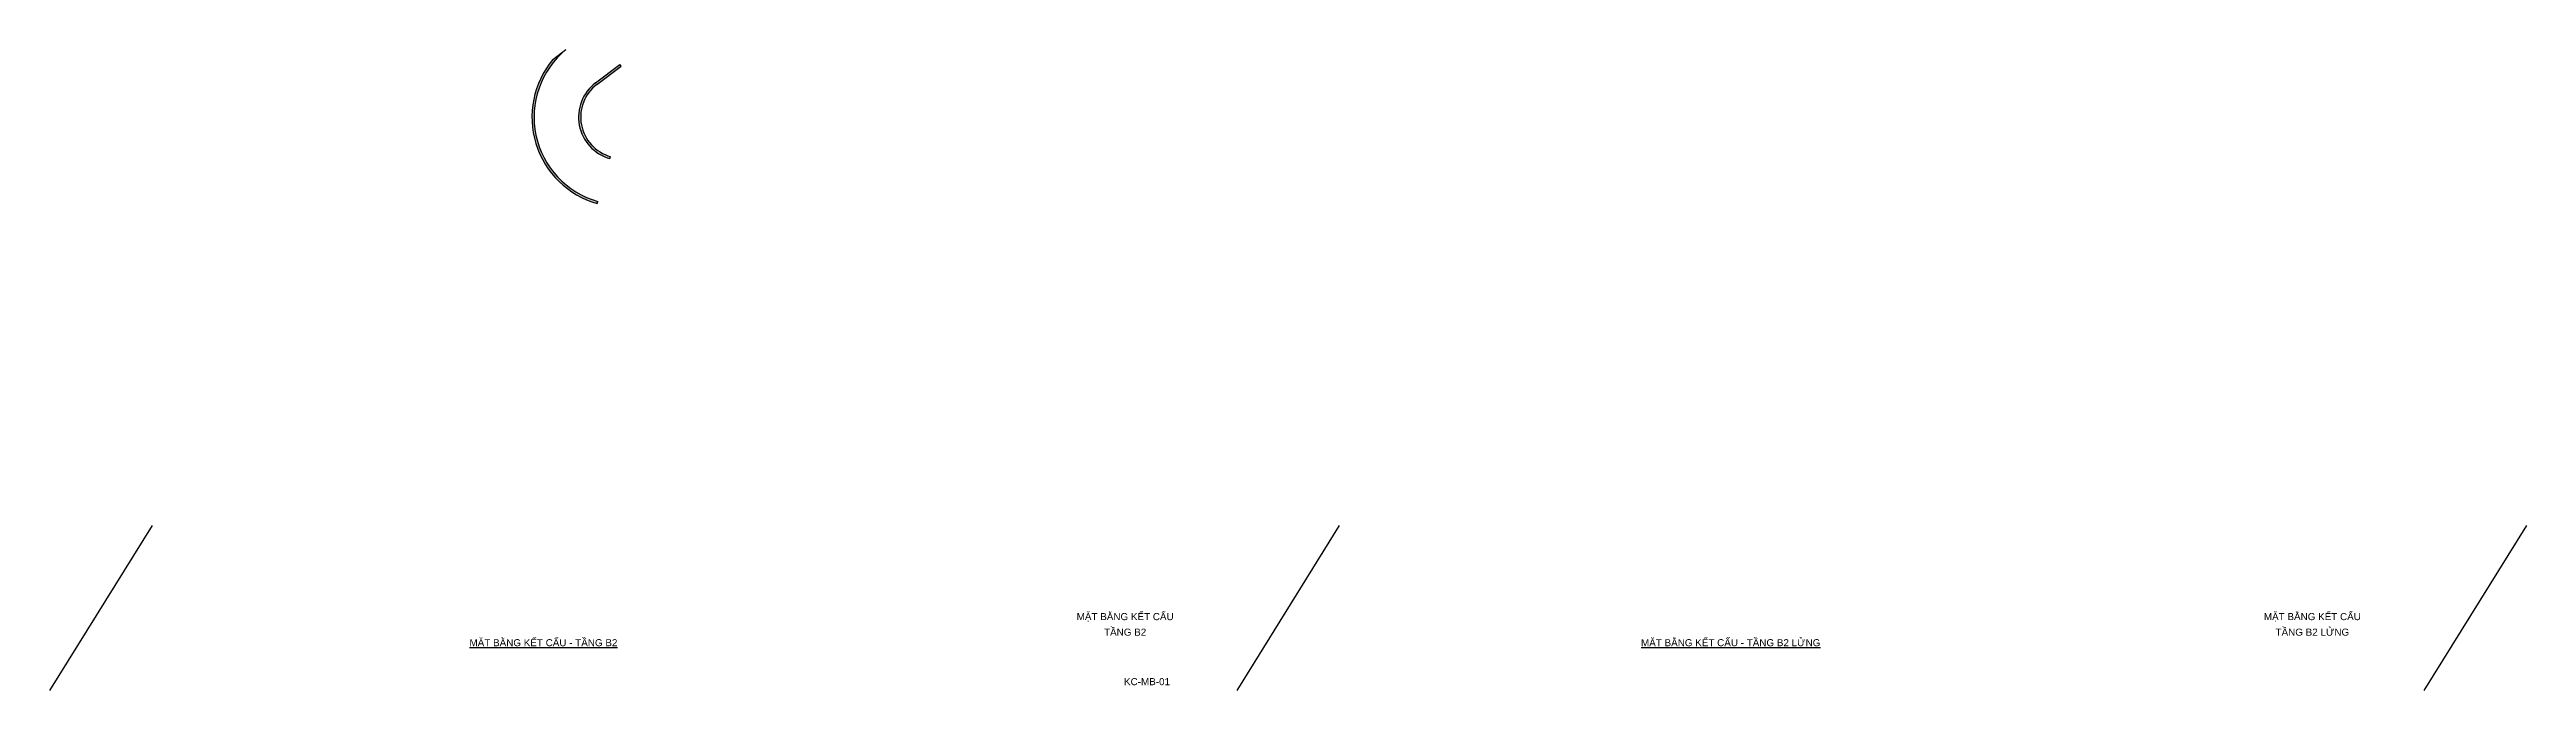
# Model space of a CAD drawing. Header units: millimetres. Extents: x 5400 to 3023951, y -127214 to 225084.
# Drawn here: x 5400 to 356322, y 2000 to 92708 of the extents above; entities that cross this region are included whole.
import ezdxf
from ezdxf.enums import TextEntityAlignment as Align

# ---------------------------------------------------------------- set-up
doc = ezdxf.new("R2010")
doc.units = ezdxf.units.MM
doc.header["$LTSCALE"] = 100
for name, color, linetype in [('ccu11-Hatch', 250, 'Continuous'), ('ccu12-Text', 31, 'Continuous'), ('KC-Betong', 6, 'Continuous')]:
    doc.layers.add(name, color=color, linetype=linetype)
doc.styles.add('Arial', font='arial.ttf', dxfattribs={"width": 0.7})

# ---------------------------------------------------------------- blocks, each defined once
blk = doc.blocks.new('DUONG DOC')
at = {"layer": 'ccu11-Hatch', "ltscale": 0.5}
h = blk.add_hatch(dxfattribs=at)
h.set_pattern_fill('VATLIEU04', color=256, scale=50, pattern_type=2)
h.set_pattern_definition([(50, (-205085.17, -11326.45), (358.6301, -31.37607), [37.5, -412.5]), (355, (-205085.17, -11326.45), (-69.37567, 376.09607), [30, -330]), (100.4514, (-205055.28, -11329.07), (289.2547, 344.71977), [31.8701, -350.57106]), (46.1842, (-205085.17, -11226.45), (533.6205, -82.7595), [56.25, -618.75]), (96.6356, (-205040.7, -11233.35), (467.3314, 487.0589), [47.8051, -525.8565]), (351.1842, (-205085.17, -11226.45), (467.331, 487.0593), [45, -495]), (21, (-205035.17, -11251.45), (298.45353, -201.30945), [37.5, -412.5]), (326, (-205035.17, -11251.45), (121.65767, 362.575), [30, -330]), (71.4514, (-205010.3, -11268.23), (420.1113, 161.26525), [31.8701, -350.57106]), (37.5, (-205085.17, -11326.45), (6.07993, 166.446927), [0, -326, 0, -335, 0, -331.25]), (7.5, (-205085.17, -11326.45), (131.53477, 197.20586), [0, -191, 0, -318.5, 0, -126.25]), (327.5, (-205196.67, -11326.45), (266.91122, -11.277436), [0, -125, 0, -390, 0, -517.5]), (317.5, (-205246.67, -11326.45), (291.59308, 50.0525), [0, -162.5, 0, -259, 0, -367.5]), (45, (-205085.17, -11326.45), (-150.26019, 150.26019), []), (45, (-205085.17, -11265.2), (-150.26019, 150.26019), [])])
h.paths.add_polyline_path([(46067, 76445), (49497, 79038), (49317, 79277), (45886, 76684, 0.6196534), (47906, 65948), (47987, 66236, -0.6196534)])
h.paths.add_polyline_path([(46111, 59596), (46192, 59885, -0.6049367), (41671, 81381), (39816, 79958, 0.5434438)])
at = {"layer": 'KC-Betong'}
for p, q in [((39816, 79958), (41671, 81381)), ((45886, 76684), (49317, 79277)), ((46067, 76445), (49497, 79038)), ((49497, 79038), (49317, 79277)), ((47906, 65948), (47987, 66236)), ((46111, 59596), (46192, 59885))]:
    blk.add_line(p, q, dxfattribs=at)
for radius, start in [(12400, 129.53609), (12700, 140.13485), (6100, 127.08295), (5800, 127.08295)]:
    blk.add_arc((49564, 71818), radius, start, 254.22122, dxfattribs=at)

msp = doc.modelspace()

# ---------------------------------------------------------------- linework, layer by layer
at = {"layer": 'Defpoints', "color": 1, "ltscale": 0.5}
for p, q in [((19921.9, 25335.3), (5400, 2000)), ((188121.9, 25335.3), (173600, 2000)), ((356321.9, 25335.3), (341800, 2000))]:
    msp.add_line(p, q, dxfattribs=at)

# ---------------------------------------------------------------- block references
at = {"layer": 'KC-Betong'}
msp.add_blockref('DUONG DOC', (36885.2, 11326.5), dxfattribs=at)

# ---------------------------------------------------------------- texts
at = {"layer": 'ccu12-Text', "color": 31, "style": 'Arial'}
for s, p in [('MẶT BẰNG KẾT CẤU', (157790, 12448.1)), ('TẦNG B2', (157790, 10248.1)), ('MẶT BẰNG KẾT CẤU', (325990, 12448.1)), ('TẦNG B2 LỬNG', (325990, 10248.1)), ('KC-MB-01', (160888, 3240.6))]:
    msp.add_text(s, height=1000, dxfattribs=at).set_placement(p, align=Align.MIDDLE_CENTER)
for s, p in [('%%UMẶT BẰNG KẾT CẤU - TẦNG B2', (75377.9, 8253.3)), ('%%UMẶT BẰNG KẾT CẤU - TẦNG B2 LỬNG', (243577.9, 8253.3))]:
    msp.add_text(s, height=1000, dxfattribs=at).set_placement(p, align=Align.CENTER)

doc.saveas('drawing.dxf')
